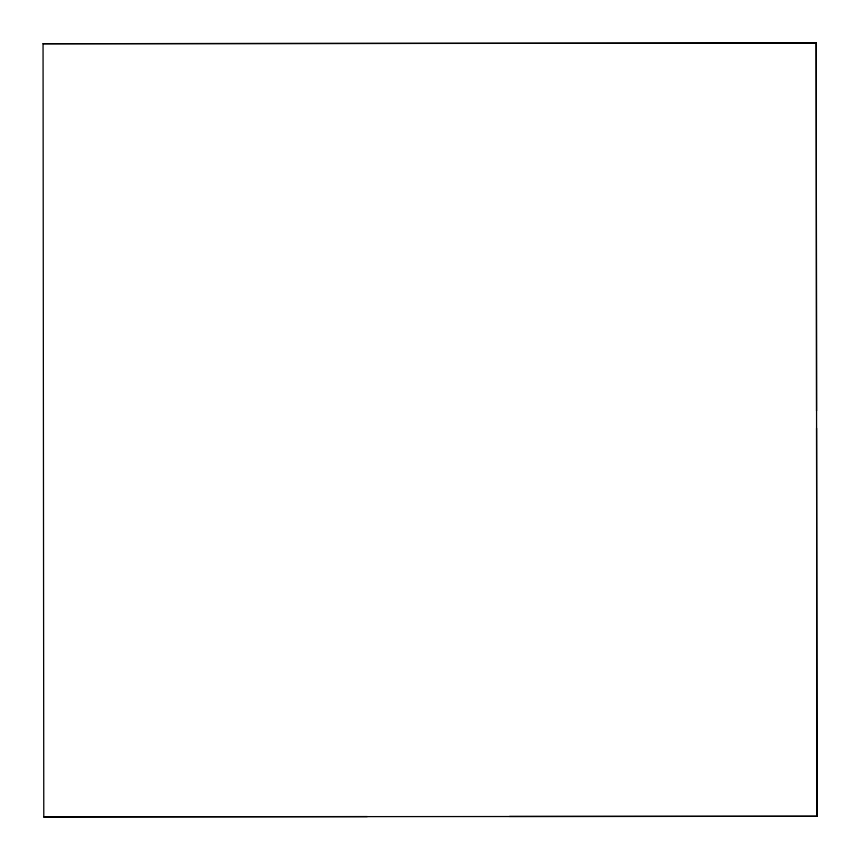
<?xml version="1.0" encoding="UTF-8"?>
<svg xmlns="http://www.w3.org/2000/svg" width="860" height="860" viewBox="0 0 860 860"><rect width="100%" height="100%" fill="white"/><g stroke="black" fill="none" stroke-linecap="round" stroke-linejoin="round"><path stroke-width="1.29" d="M43.785 817L43.054 43.709L816.215 43L816.946 816.29L43.763 816.871L367.263 816.57M816.237 43.129L43.054 43.709M509.539 816.441L816.946 816.29M816.215 43L816.548 410.79M816.57 428.237L816.925 816.151"/></g></svg>
